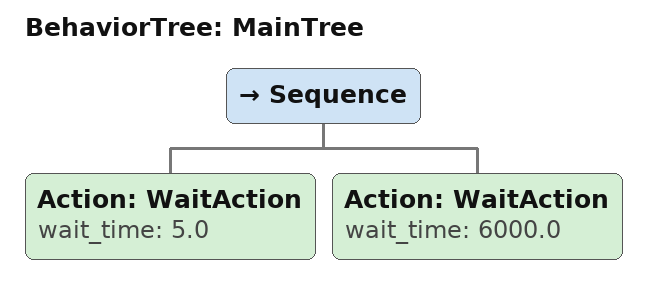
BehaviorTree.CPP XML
<root main_tree_to_execute = "MainTree" >
    <BehaviorTree ID="MainTree">
        <Sequence>
            <Action ID="WaitAction" wait_time="5.0"/>
            <Action ID="WaitAction" wait_time="6000.0"/>
        </Sequence>
    </BehaviorTree>
</root>
